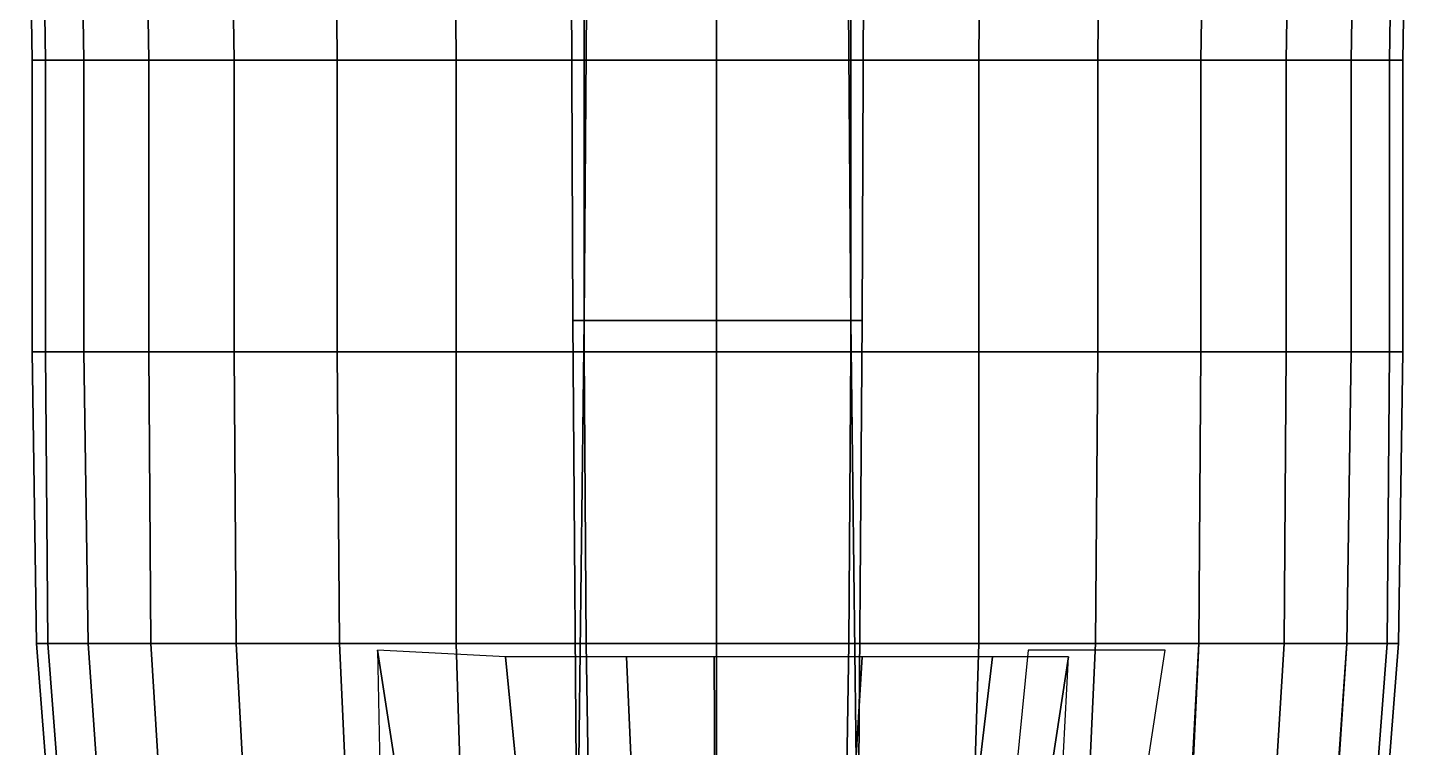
# Model space of a CAD drawing. Extents: x -1726 to 1721, y -2579 to 1769.
# Drawn here: x -307 to 308, y -839 to -518 of the extents above; entities that cross this region are included whole.
import ezdxf

# ---------------------------------------------------------------- set-up
doc = ezdxf.new("R2010")
doc.units = 0

msp = doc.modelspace()

# ---------------------------------------------------------------- linework, layer by layer
at = {"layer": '215899', "color": 1}
msp.add_3dface([(81, -1382, -1000), (110, -1382, -1017), (200, -796, -1076), (139, -796, -1076)], dxfattribs=at)
at = {"layer": '25695', "color": 1}
for points in [[(-57, -390, -1168), (58, -390, -1168), (60, -649, -1167), (-59, -649, -1167)], [(58, -390, -1138), (-57, -390, -1138), (-59, -649, -1138), (60, -649, -1138)], [(-57, -390, -1138), (-57, -390, -1168), (-59, -649, -1167), (-59, -649, -1138)], [(58, -390, -1168), (58, -390, -1138), (60, -649, -1138), (60, -649, -1167)], [(-59, -649, -1167), (60, -649, -1167), (63, -907, -1163), (-62, -907, -1163)], [(60, -649, -1138), (-59, -649, -1138), (-62, -907, -1134), (63, -907, -1134)], [(-59, -649, -1138), (-59, -649, -1167), (-62, -907, -1163), (-62, -907, -1134)], [(60, -649, -1167), (60, -649, -1138), (63, -907, -1134), (63, -907, -1163)]]:
    msp.add_3dface(points, dxfattribs=at)
at = {"layer": '258197', "color": 1}
for points in [[(4, -1801, -884), (-94, -799, -1079), (-151, -796, -1080), (4, -1801, -884)], [(4, -1801, -884), (-151, -796, -1080), (-150, -848, -1072), (4, -1801, -884)], [(4, -1801, -884), (-40, -799, -1079), (-94, -799, -1079), (4, -1801, -884)], [(4, -1801, -884), (-1, -799, -1079), (-40, -799, -1079), (4, -1801, -884)], [(4, -1801, -884), (65, -799, -1079), (-1, -799, -1079), (4, -1801, -884)], [(4, -1801, -884), (154, -856, -1071), (157, -799, -1079), (4, -1801, -884)], [(4, -1801, -884), (157, -799, -1079), (123, -799, -1079), (4, -1801, -884)], [(4, -1801, -884), (123, -799, -1079), (65, -799, -1079), (4, -1801, -884)]]:
    msp.add_3dface(points, dxfattribs=at)
at = {"layer": '304463', "color": 1}
for points in [[(-301, -403, -790), (-307, -403, -850), (-305, -533, -850), (-299, -533, -790)], [(-307, -403, -850), (-301, -403, -910), (-299, -533, -910), (-305, -533, -850)], [(-284, -403, -732), (-301, -403, -790), (-299, -533, -790), (-282, -533, -733)], [(-301, -403, -910), (-284, -403, -968), (-282, -533, -967), (-299, -533, -910)], [(-255, -403, -679), (-284, -403, -732), (-282, -533, -733), (-253, -533, -680)], [(-284, -403, -968), (-255, -403, -1021), (-253, -533, -1020), (-282, -533, -967)], [(-217, -403, -632), (-255, -403, -679), (-253, -533, -680), (-215, -533, -634)], [(-255, -403, -1021), (-217, -403, -1068), (-215, -533, -1066), (-253, -533, -1020)], [(-170, -403, -594), (-217, -403, -632), (-215, -533, -634), (-169, -533, -596)], [(-217, -403, -1068), (-170, -403, -1106), (-169, -533, -1104), (-215, -533, -1066)], [(-117, -403, -565), (-170, -403, -594), (-169, -533, -596), (-116, -533, -567)], [(-170, -403, -1106), (-117, -403, -1134), (-116, -533, -1132), (-169, -533, -1104)], [(-59, -403, -548), (-117, -403, -565), (-116, -533, -567), (-59, -533, -550)], [(-117, -403, -1134), (-59, -403, -1152), (-59, -533, -1150), (-116, -533, -1132)], [(0, -403, -542), (-59, -403, -548), (-59, -533, -550), (0, -533, -544)], [(-59, -403, -1152), (0, -403, -1158), (0, -533, -1156), (-59, -533, -1150)], [(0, -403, -1158), (60, -403, -1152), (60, -533, -1150), (0, -533, -1156)], [(60, -403, -548), (0, -403, -542), (0, -533, -544), (60, -533, -550)], [(60, -403, -1152), (118, -403, -1134), (117, -533, -1132), (60, -533, -1150)], [(118, -403, -565), (60, -403, -548), (60, -533, -550), (117, -533, -567)], [(118, -403, -1134), (171, -403, -1106), (170, -533, -1104), (117, -533, -1132)], [(171, -403, -594), (118, -403, -565), (117, -533, -567), (170, -533, -596)], [(171, -403, -1106), (218, -403, -1068), (216, -533, -1066), (170, -533, -1104)], [(218, -403, -632), (171, -403, -594), (170, -533, -596), (216, -533, -634)], [(218, -403, -1068), (256, -403, -1021), (254, -533, -1020), (216, -533, -1066)], [(256, -403, -679), (218, -403, -632), (216, -533, -634), (254, -533, -680)], [(256, -403, -1021), (285, -403, -968), (283, -533, -967), (254, -533, -1020)], [(285, -403, -732), (256, -403, -679), (254, -533, -680), (283, -533, -733)], [(285, -403, -968), (302, -403, -910), (300, -533, -910), (283, -533, -967)], [(302, -403, -790), (285, -403, -732), (283, -533, -733), (300, -533, -790)], [(302, -403, -910), (308, -403, -850), (306, -533, -850), (300, -533, -910)], [(308, -403, -850), (302, -403, -790), (300, -533, -790), (306, -533, -850)], [(-299, -533, -790), (-305, -533, -850), (-305, -663, -850), (-299, -663, -790)], [(-305, -533, -850), (-299, -533, -910), (-299, -663, -910), (-305, -663, -850)], [(-282, -533, -733), (-299, -533, -790), (-299, -663, -790), (-282, -663, -733)], [(-299, -533, -910), (-282, -533, -967), (-282, -663, -967), (-299, -663, -910)], [(-253, -533, -680), (-282, -533, -733), (-282, -663, -733), (-253, -663, -680)], [(-282, -533, -967), (-253, -533, -1020), (-253, -663, -1020), (-282, -663, -967)], [(-215, -533, -634), (-253, -533, -680), (-253, -663, -680), (-215, -663, -633)], [(-253, -533, -1020), (-215, -533, -1066), (-215, -663, -1066), (-253, -663, -1020)], [(-169, -533, -596), (-215, -533, -634), (-215, -663, -633), (-169, -663, -595)], [(-215, -533, -1066), (-169, -533, -1104), (-169, -663, -1104), (-215, -663, -1066)], [(-116, -533, -567), (-169, -533, -596), (-169, -663, -595), (-116, -663, -567)], [(-169, -533, -1104), (-116, -533, -1132), (-116, -663, -1133), (-169, -663, -1104)], [(-59, -533, -550), (-116, -533, -567), (-116, -663, -567), (-59, -663, -550)], [(-116, -533, -1132), (-59, -533, -1150), (-59, -663, -1150), (-116, -663, -1133)], [(0, -533, -544), (-59, -533, -550), (-59, -663, -550), (0, -663, -544)], [(-59, -533, -1150), (0, -533, -1156), (0, -663, -1156), (-59, -663, -1150)], [(0, -533, -1156), (60, -533, -1150), (60, -663, -1150), (0, -663, -1156)], [(60, -533, -550), (0, -533, -544), (0, -663, -544), (60, -663, -550)], [(60, -533, -1150), (117, -533, -1132), (117, -663, -1133), (60, -663, -1150)], [(117, -533, -567), (60, -533, -550), (60, -663, -550), (117, -663, -567)], [(117, -533, -1132), (170, -533, -1104), (170, -663, -1104), (117, -663, -1133)], [(170, -533, -596), (117, -533, -567), (117, -663, -567), (170, -663, -595)], [(170, -533, -1104), (216, -533, -1066), (216, -663, -1066), (170, -663, -1104)], [(216, -533, -634), (170, -533, -596), (170, -663, -595), (216, -663, -633)], [(216, -533, -1066), (254, -533, -1020), (254, -663, -1020), (216, -663, -1066)], [(254, -533, -680), (216, -533, -634), (216, -663, -633), (254, -663, -680)], [(254, -533, -1020), (283, -533, -967), (283, -663, -967), (254, -663, -1020)], [(283, -533, -733), (254, -533, -680), (254, -663, -680), (283, -663, -733)], [(283, -533, -967), (300, -533, -910), (300, -663, -910), (283, -663, -967)], [(300, -533, -790), (283, -533, -733), (283, -663, -733), (300, -663, -790)], [(300, -533, -910), (306, -533, -850), (306, -663, -850), (300, -663, -910)], [(306, -533, -850), (300, -533, -790), (300, -663, -790), (306, -663, -850)], [(-299, -663, -790), (-305, -663, -850), (-303, -793, -850), (-298, -793, -790)], [(-305, -663, -850), (-299, -663, -910), (-298, -793, -909), (-303, -793, -850)], [(-282, -663, -733), (-299, -663, -790), (-298, -793, -790), (-280, -793, -733)], [(-299, -663, -910), (-282, -663, -967), (-280, -793, -966), (-298, -793, -909)], [(-253, -663, -680), (-282, -663, -733), (-280, -793, -733), (-252, -793, -681)], [(-282, -663, -967), (-253, -663, -1020), (-252, -793, -1019), (-280, -793, -966)], [(-215, -663, -633), (-253, -663, -680), (-252, -793, -681), (-214, -793, -635)], [(-253, -663, -1020), (-215, -663, -1066), (-214, -793, -1065), (-252, -793, -1019)], [(-169, -663, -595), (-215, -663, -633), (-214, -793, -635), (-168, -793, -597)], [(-215, -663, -1066), (-169, -663, -1104), (-168, -793, -1103), (-214, -793, -1065)], [(-116, -663, -567), (-169, -663, -595), (-168, -793, -597), (-116, -793, -569)], [(-169, -663, -1104), (-116, -663, -1133), (-116, -793, -1131), (-168, -793, -1103)], [(-59, -663, -550), (-116, -663, -567), (-116, -793, -569), (-58, -793, -551)], [(-116, -663, -1133), (-59, -663, -1150), (-58, -793, -1149), (-116, -793, -1131)], [(0, -663, -544), (-59, -663, -550), (-58, -793, -551), (0, -793, -545)], [(-59, -663, -1150), (0, -663, -1156), (0, -793, -1154), (-58, -793, -1149)], [(0, -663, -1156), (60, -663, -1150), (59, -793, -1149), (0, -793, -1154)], [(60, -663, -550), (0, -663, -544), (0, -793, -545), (59, -793, -551)], [(60, -663, -1150), (117, -663, -1133), (117, -793, -1131), (59, -793, -1149)], [(117, -663, -567), (60, -663, -550), (59, -793, -551), (117, -793, -569)], [(117, -663, -1133), (170, -663, -1104), (169, -793, -1103), (117, -793, -1131)], [(170, -663, -595), (117, -663, -567), (117, -793, -569), (169, -793, -597)], [(170, -663, -1104), (216, -663, -1066), (215, -793, -1065), (169, -793, -1103)], [(216, -663, -633), (170, -663, -595), (169, -793, -597), (215, -793, -635)], [(216, -663, -1066), (254, -663, -1020), (253, -793, -1019), (215, -793, -1065)], [(254, -663, -680), (216, -663, -633), (215, -793, -635), (253, -793, -681)], [(254, -663, -1020), (283, -663, -967), (281, -793, -966), (253, -793, -1019)], [(283, -663, -733), (254, -663, -680), (253, -793, -681), (281, -793, -733)], [(283, -663, -967), (300, -663, -910), (299, -793, -909), (281, -793, -966)], [(300, -663, -790), (283, -663, -733), (281, -793, -733), (299, -793, -790)], [(300, -663, -910), (306, -663, -850), (304, -793, -850), (299, -793, -909)], [(306, -663, -850), (300, -663, -790), (299, -793, -790), (304, -793, -850)], [(-298, -793, -790), (-303, -793, -850), (-293, -923, -850), (-288, -923, -792)], [(-303, -793, -850), (-298, -793, -909), (-288, -923, -907), (-293, -923, -850)], [(-280, -793, -733), (-298, -793, -790), (-288, -923, -792), (-271, -923, -737)], [(-298, -793, -909), (-280, -793, -966), (-271, -923, -962), (-288, -923, -907)], [(-252, -793, -681), (-280, -793, -733), (-271, -923, -737), (-244, -923, -686)], [(-280, -793, -966), (-252, -793, -1019), (-244, -923, -1013), (-271, -923, -962)], [(-214, -793, -635), (-252, -793, -681), (-244, -923, -686), (-207, -923, -642)], [(-252, -793, -1019), (-214, -793, -1065), (-207, -923, -1058), (-244, -923, -1013)], [(-168, -793, -597), (-214, -793, -635), (-207, -923, -642), (-162, -923, -605)], [(-214, -793, -1065), (-168, -793, -1103), (-162, -923, -1094), (-207, -923, -1058)], [(-116, -793, -569), (-168, -793, -597), (-162, -923, -605), (-112, -923, -578)], [(-168, -793, -1103), (-116, -793, -1131), (-112, -923, -1122), (-162, -923, -1094)], [(-58, -793, -551), (-116, -793, -569), (-112, -923, -578), (-56, -923, -561)], [(-116, -793, -1131), (-58, -793, -1149), (-56, -923, -1138), (-112, -923, -1122)], [(0, -793, -545), (-58, -793, -551), (-56, -923, -561), (0, -923, -556)], [(-58, -793, -1149), (0, -793, -1154), (0, -923, -1144), (-56, -923, -1138)], [(0, -793, -1154), (59, -793, -1149), (57, -923, -1138), (0, -923, -1144)], [(59, -793, -551), (0, -793, -545), (0, -923, -556), (57, -923, -561)], [(59, -793, -1149), (117, -793, -1131), (113, -923, -1122), (57, -923, -1138)], [(117, -793, -569), (59, -793, -551), (57, -923, -561), (113, -923, -578)], [(117, -793, -1131), (169, -793, -1103), (163, -923, -1094), (113, -923, -1122)], [(169, -793, -597), (117, -793, -569), (113, -923, -578), (163, -923, -605)], [(169, -793, -1103), (215, -793, -1065), (209, -923, -1059), (163, -923, -1094)], [(215, -793, -635), (169, -793, -597), (163, -923, -605), (208, -923, -642)], [(253, -793, -681), (215, -793, -635), (208, -923, -642), (245, -923, -686)], [(215, -793, -1065), (253, -793, -1019), (245, -923, -1013), (209, -923, -1059)], [(253, -793, -1019), (281, -793, -966), (272, -923, -963), (245, -923, -1013)], [(281, -793, -733), (253, -793, -681), (245, -923, -686), (272, -924, -739)], [(281, -793, -966), (299, -793, -909), (289, -923, -907), (272, -923, -963)], [(299, -793, -790), (281, -793, -733), (272, -924, -739), (289, -923, -792)], [(299, -793, -909), (304, -793, -850), (294, -923, -850), (289, -923, -907)], [(304, -793, -850), (299, -793, -790), (289, -923, -792), (294, -923, -850)]]:
    msp.add_3dface(points, dxfattribs=at)
at = {"layer": '328927', "color": 1}
for points in [[(-299, -533, -790), (-305, -533, -850), (-307, -403, -850), (-301, -403, -790)], [(-305, -533, -850), (-299, -533, -910), (-301, -403, -910), (-307, -403, -850)], [(-282, -533, -733), (-299, -533, -790), (-301, -403, -790), (-284, -403, -732)], [(-299, -533, -910), (-282, -533, -967), (-284, -403, -968), (-301, -403, -910)], [(-253, -533, -680), (-282, -533, -733), (-284, -403, -732), (-255, -403, -679)], [(-282, -533, -967), (-253, -533, -1020), (-255, -403, -1021), (-284, -403, -968)], [(-215, -533, -634), (-253, -533, -680), (-255, -403, -679), (-217, -403, -632)], [(-253, -533, -1020), (-215, -533, -1066), (-217, -403, -1068), (-255, -403, -1021)], [(-169, -533, -596), (-215, -533, -634), (-217, -403, -632), (-170, -403, -594)], [(-215, -533, -1066), (-169, -533, -1104), (-170, -403, -1106), (-217, -403, -1068)], [(-116, -533, -567), (-169, -533, -596), (-170, -403, -594), (-117, -403, -565)], [(-169, -533, -1104), (-116, -533, -1132), (-117, -403, -1134), (-170, -403, -1106)], [(-59, -533, -550), (-116, -533, -567), (-117, -403, -565), (-59, -403, -548)], [(-116, -533, -1132), (-59, -533, -1150), (-59, -403, -1152), (-117, -403, -1134)], [(0, -533, -544), (-59, -533, -550), (-59, -403, -548), (0, -403, -542)], [(-59, -533, -1150), (0, -533, -1156), (0, -403, -1158), (-59, -403, -1152)], [(0, -533, -1156), (60, -533, -1150), (60, -403, -1152), (0, -403, -1158)], [(60, -533, -550), (0, -533, -544), (0, -403, -542), (60, -403, -548)], [(60, -533, -1150), (117, -533, -1132), (118, -403, -1134), (60, -403, -1152)], [(117, -533, -567), (60, -533, -550), (60, -403, -548), (118, -403, -565)], [(117, -533, -1132), (170, -533, -1104), (171, -403, -1106), (118, -403, -1134)], [(170, -533, -596), (117, -533, -567), (118, -403, -565), (171, -403, -594)], [(170, -533, -1104), (216, -533, -1066), (218, -403, -1068), (171, -403, -1106)], [(216, -533, -634), (170, -533, -596), (171, -403, -594), (218, -403, -632)], [(216, -533, -1066), (254, -533, -1020), (256, -403, -1021), (218, -403, -1068)], [(254, -533, -680), (216, -533, -634), (218, -403, -632), (256, -403, -679)], [(254, -533, -1020), (283, -533, -967), (285, -403, -968), (256, -403, -1021)], [(283, -533, -733), (254, -533, -680), (256, -403, -679), (285, -403, -732)], [(283, -533, -967), (300, -533, -910), (302, -403, -910), (285, -403, -968)], [(300, -533, -790), (283, -533, -733), (285, -403, -732), (302, -403, -790)], [(300, -533, -910), (306, -533, -850), (308, -403, -850), (302, -403, -910)], [(306, -533, -850), (300, -533, -790), (302, -403, -790), (308, -403, -850)], [(-299, -663, -790), (-305, -663, -850), (-305, -533, -850), (-299, -533, -790)], [(-305, -663, -850), (-299, -663, -910), (-299, -533, -910), (-305, -533, -850)], [(-282, -663, -733), (-299, -663, -790), (-299, -533, -790), (-282, -533, -733)], [(-299, -663, -910), (-282, -663, -967), (-282, -533, -967), (-299, -533, -910)], [(-253, -663, -680), (-282, -663, -733), (-282, -533, -733), (-253, -533, -680)], [(-282, -663, -967), (-253, -663, -1020), (-253, -533, -1020), (-282, -533, -967)], [(-215, -663, -633), (-253, -663, -680), (-253, -533, -680), (-215, -533, -634)], [(-253, -663, -1020), (-215, -663, -1066), (-215, -533, -1066), (-253, -533, -1020)], [(-169, -663, -595), (-215, -663, -633), (-215, -533, -634), (-169, -533, -596)], [(-215, -663, -1066), (-169, -663, -1104), (-169, -533, -1104), (-215, -533, -1066)], [(-116, -663, -567), (-169, -663, -595), (-169, -533, -596), (-116, -533, -567)], [(-169, -663, -1104), (-116, -663, -1133), (-116, -533, -1132), (-169, -533, -1104)], [(-59, -663, -550), (-116, -663, -567), (-116, -533, -567), (-59, -533, -550)], [(-116, -663, -1133), (-59, -663, -1150), (-59, -533, -1150), (-116, -533, -1132)], [(0, -663, -544), (-59, -663, -550), (-59, -533, -550), (0, -533, -544)], [(-59, -663, -1150), (0, -663, -1156), (0, -533, -1156), (-59, -533, -1150)], [(0, -663, -1156), (60, -663, -1150), (60, -533, -1150), (0, -533, -1156)], [(60, -663, -550), (0, -663, -544), (0, -533, -544), (60, -533, -550)], [(60, -663, -1150), (117, -663, -1133), (117, -533, -1132), (60, -533, -1150)], [(117, -663, -567), (60, -663, -550), (60, -533, -550), (117, -533, -567)], [(117, -663, -1133), (170, -663, -1104), (170, -533, -1104), (117, -533, -1132)], [(170, -663, -595), (117, -663, -567), (117, -533, -567), (170, -533, -596)], [(170, -663, -1104), (216, -663, -1066), (216, -533, -1066), (170, -533, -1104)], [(216, -663, -633), (170, -663, -595), (170, -533, -596), (216, -533, -634)], [(216, -663, -1066), (254, -663, -1020), (254, -533, -1020), (216, -533, -1066)], [(254, -663, -680), (216, -663, -633), (216, -533, -634), (254, -533, -680)], [(254, -663, -1020), (283, -663, -967), (283, -533, -967), (254, -533, -1020)], [(283, -663, -733), (254, -663, -680), (254, -533, -680), (283, -533, -733)], [(283, -663, -967), (300, -663, -910), (300, -533, -910), (283, -533, -967)], [(300, -663, -790), (283, -663, -733), (283, -533, -733), (300, -533, -790)], [(300, -663, -910), (306, -663, -850), (306, -533, -850), (300, -533, -910)], [(306, -663, -850), (300, -663, -790), (300, -533, -790), (306, -533, -850)], [(-298, -793, -790), (-303, -793, -850), (-305, -663, -850), (-299, -663, -790)], [(-303, -793, -850), (-298, -793, -909), (-299, -663, -910), (-305, -663, -850)], [(-280, -793, -733), (-298, -793, -790), (-299, -663, -790), (-282, -663, -733)], [(-298, -793, -909), (-280, -793, -966), (-282, -663, -967), (-299, -663, -910)], [(-252, -793, -681), (-280, -793, -733), (-282, -663, -733), (-253, -663, -680)], [(-280, -793, -966), (-252, -793, -1019), (-253, -663, -1020), (-282, -663, -967)], [(-214, -793, -635), (-252, -793, -681), (-253, -663, -680), (-215, -663, -633)], [(-252, -793, -1019), (-214, -793, -1065), (-215, -663, -1066), (-253, -663, -1020)], [(-168, -793, -597), (-214, -793, -635), (-215, -663, -633), (-169, -663, -595)], [(-214, -793, -1065), (-168, -793, -1103), (-169, -663, -1104), (-215, -663, -1066)], [(-116, -793, -569), (-168, -793, -597), (-169, -663, -595), (-116, -663, -567)], [(-168, -793, -1103), (-116, -793, -1131), (-116, -663, -1133), (-169, -663, -1104)], [(-58, -793, -551), (-116, -793, -569), (-116, -663, -567), (-59, -663, -550)], [(-116, -793, -1131), (-58, -793, -1149), (-59, -663, -1150), (-116, -663, -1133)], [(0, -793, -545), (-58, -793, -551), (-59, -663, -550), (0, -663, -544)], [(-58, -793, -1149), (0, -793, -1154), (0, -663, -1156), (-59, -663, -1150)], [(0, -793, -1154), (59, -793, -1149), (60, -663, -1150), (0, -663, -1156)], [(59, -793, -551), (0, -793, -545), (0, -663, -544), (60, -663, -550)], [(59, -793, -1149), (117, -793, -1131), (117, -663, -1133), (60, -663, -1150)], [(117, -793, -569), (59, -793, -551), (60, -663, -550), (117, -663, -567)], [(117, -793, -1131), (169, -793, -1103), (170, -663, -1104), (117, -663, -1133)], [(169, -793, -597), (117, -793, -569), (117, -663, -567), (170, -663, -595)], [(169, -793, -1103), (215, -793, -1065), (216, -663, -1066), (170, -663, -1104)], [(215, -793, -635), (169, -793, -597), (170, -663, -595), (216, -663, -633)], [(215, -793, -1065), (253, -793, -1019), (254, -663, -1020), (216, -663, -1066)], [(253, -793, -681), (215, -793, -635), (216, -663, -633), (254, -663, -680)], [(253, -793, -1019), (281, -793, -966), (283, -663, -967), (254, -663, -1020)], [(281, -793, -733), (253, -793, -681), (254, -663, -680), (283, -663, -733)], [(281, -793, -966), (299, -793, -909), (300, -663, -910), (283, -663, -967)], [(299, -793, -790), (281, -793, -733), (283, -663, -733), (300, -663, -790)], [(299, -793, -909), (304, -793, -850), (306, -663, -850), (300, -663, -910)], [(304, -793, -850), (299, -793, -790), (300, -663, -790), (306, -663, -850)], [(-288, -923, -792), (-293, -923, -850), (-303, -793, -850), (-298, -793, -790)], [(-293, -923, -850), (-288, -923, -907), (-298, -793, -909), (-303, -793, -850)], [(-271, -923, -737), (-288, -923, -792), (-298, -793, -790), (-280, -793, -733)], [(-288, -923, -907), (-271, -923, -962), (-280, -793, -966), (-298, -793, -909)], [(-244, -923, -686), (-271, -923, -737), (-280, -793, -733), (-252, -793, -681)], [(-271, -923, -962), (-244, -923, -1013), (-252, -793, -1019), (-280, -793, -966)], [(-207, -923, -642), (-244, -923, -686), (-252, -793, -681), (-214, -793, -635)], [(-244, -923, -1013), (-207, -923, -1058), (-214, -793, -1065), (-252, -793, -1019)], [(-162, -923, -605), (-207, -923, -642), (-214, -793, -635), (-168, -793, -597)], [(-207, -923, -1058), (-162, -923, -1094), (-168, -793, -1103), (-214, -793, -1065)], [(-112, -923, -578), (-162, -923, -605), (-168, -793, -597), (-116, -793, -569)], [(-162, -923, -1094), (-112, -923, -1122), (-116, -793, -1131), (-168, -793, -1103)], [(-56, -923, -561), (-112, -923, -578), (-116, -793, -569), (-58, -793, -551)], [(-112, -923, -1122), (-56, -923, -1138), (-58, -793, -1149), (-116, -793, -1131)], [(0, -923, -556), (-56, -923, -561), (-58, -793, -551), (0, -793, -545)], [(-56, -923, -1138), (0, -923, -1144), (0, -793, -1154), (-58, -793, -1149)], [(0, -923, -1144), (57, -923, -1138), (59, -793, -1149), (0, -793, -1154)], [(57, -923, -561), (0, -923, -556), (0, -793, -545), (59, -793, -551)], [(57, -923, -1138), (113, -923, -1122), (117, -793, -1131), (59, -793, -1149)], [(113, -923, -578), (57, -923, -561), (59, -793, -551), (117, -793, -569)], [(113, -923, -1122), (163, -923, -1094), (169, -793, -1103), (117, -793, -1131)], [(163, -923, -605), (113, -923, -578), (117, -793, -569), (169, -793, -597)], [(163, -923, -1094), (208, -932, -1049), (215, -793, -1065), (169, -793, -1103)], [(208, -923, -642), (163, -923, -605), (169, -793, -597), (215, -793, -635)], [(208, -932, -1049), (245, -923, -1013), (253, -793, -1019), (215, -793, -1065)], [(245, -923, -686), (208, -923, -642), (215, -793, -635), (253, -793, -681)], [(245, -923, -1013), (272, -923, -963), (281, -793, -966), (253, -793, -1019)], [(272, -930, -743), (245, -923, -686), (253, -793, -681), (281, -793, -733)], [(272, -923, -963), (289, -923, -907), (299, -793, -909), (281, -793, -966)], [(289, -923, -792), (272, -930, -743), (281, -793, -733), (299, -793, -790)], [(289, -923, -907), (294, -923, -850), (304, -793, -850), (299, -793, -909)], [(294, -923, -850), (289, -923, -792), (299, -793, -790), (304, -793, -850)]]:
    msp.add_3dface(points, dxfattribs=at)
at = {"layer": '5179', "color": 1}
for points in [[(-64, -649, -520), (65, -649, -520), (66, -390, -518), (-65, -390, -518)], [(65, -649, -572), (-64, -649, -572), (-65, -390, -586), (66, -390, -586)], [(-64, -649, -572), (-64, -649, -520), (-65, -390, -518), (-65, -390, -586)], [(65, -649, -520), (65, -649, -572), (66, -390, -586), (66, -390, -518)], [(-62, -907, -530), (63, -907, -530), (65, -649, -520), (-64, -649, -520)], [(63, -907, -559), (-62, -907, -559), (-64, -649, -572), (65, -649, -572)], [(-62, -907, -559), (-62, -907, -530), (-64, -649, -520), (-64, -649, -572)], [(63, -907, -530), (63, -907, -559), (65, -649, -572), (65, -649, -520)]]:
    msp.add_3dface(points, dxfattribs=at)

doc.saveas('drawing.dxf')
